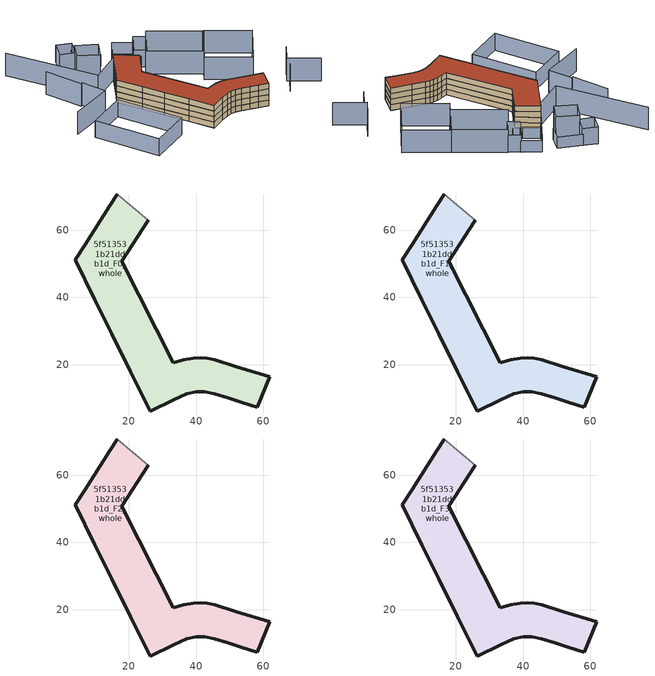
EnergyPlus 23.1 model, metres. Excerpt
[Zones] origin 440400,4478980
5f513531b21ddb1d_F0_whole
 floor ground (EU_floor_Construction): 58.17,7.34 61.94,16.41 52.01,19.4 45.52,21.51 43.39,21.98 41.33,22.05 39.16,21.94 36.33,21.48 33.17,20.55 17.86,50.76 25.78,63.01 16.59,70.78 14.34,67.28 6.84,55.57 4.03,51.18 9.9,39.34 14.93,29.21 20.47,18.03 26.33,6.22 33.36,9.63 37.29,11.29 39.99,11.88 42.59,11.91 45.43,11.36 49.42,10.12 53.4,8.86 z0
 wall outside (EU_wall_Construction): 25.78,63.01 17.86,50.76 33.17,20.55 36.33,21.48 39.16,21.94 41.33,22.05 43.39,21.98 45.52,21.51 52.01,19.4 61.94,16.41 58.17,7.34 53.4,8.86 49.42,10.12 45.43,11.36 42.59,11.91 39.99,11.88 37.29,11.29 33.36,9.63 26.33,6.22 20.47,18.03 14.93,29.21 9.9,39.34 4.03,51.18 6.84,55.57 14.34,67.28 16.59,70.78 z0:3
 wall adiabatic (EU_wall_Construction): 16.59,70.78 25.78,63.01 z0:3
5f513531b21ddb1d_F1_whole
 floor to 5f513531b21ddb1d_F0_whole (EU_floor_Construction): 58.17,7.34 61.94,16.41 52.01,19.4 45.52,21.51 43.39,21.98 41.33,22.05 39.16,21.94 36.33,21.48 33.17,20.55 17.86,50.76 25.78,63.01 16.59,70.78 14.34,67.28 6.84,55.57 4.03,51.18 9.9,39.34 14.93,29.21 20.47,18.03 26.32,6.22 33.36,9.63 37.29,11.29 39.99,11.88 42.59,11.91 45.43,11.36 49.42,10.12 53.4,8.86 z3
 wall outside (EU_wall_Construction): 25.78,63.01 17.86,50.76 33.17,20.55 36.33,21.48 39.16,21.94 41.33,22.05 43.39,21.98 45.52,21.51 52.01,19.4 61.94,16.41 58.17,7.34 53.4,8.86 49.42,10.12 45.43,11.36 42.59,11.91 39.99,11.88 37.29,11.29 33.36,9.63 26.33,6.22 20.47,18.03 14.93,29.21 9.9,39.34 4.03,51.18 6.84,55.57 14.34,67.28 16.59,70.78 z3:6
 wall adiabatic (EU_wall_Construction): 16.59,70.78 25.78,63.01 z3:6
5f513531b21ddb1d_F2_whole
 floor to 5f513531b21ddb1d_F1_whole (EU_floor_Construction): 58.17,7.34 61.94,16.41 52.01,19.4 45.52,21.51 43.39,21.98 41.33,22.05 39.16,21.94 36.33,21.48 33.17,20.55 17.86,50.76 25.78,63.01 16.59,70.78 14.34,67.28 6.84,55.57 4.03,51.18 9.9,39.34 14.93,29.21 20.47,18.03 26.32,6.22 33.36,9.63 37.29,11.29 39.99,11.88 42.59,11.91 45.43,11.36 49.42,10.12 53.4,8.86 z6
 wall outside (EU_wall_Construction): 25.78,63.01 17.86,50.76 33.17,20.55 36.33,21.48 39.16,21.94 41.33,22.05 43.39,21.98 45.52,21.51 52.01,19.4 61.94,16.41 58.17,7.34 53.4,8.86 49.42,10.12 45.43,11.36 42.59,11.91 39.99,11.88 37.29,11.29 33.36,9.63 26.33,6.22 20.47,18.03 14.93,29.21 9.9,39.34 4.03,51.18 6.84,55.57 14.34,67.28 16.59,70.78 z6:9
 wall adiabatic (EU_wall_Construction): 16.59,70.78 25.78,63.01 z6:9
5f513531b21ddb1d_F3_whole
 floor to 5f513531b21ddb1d_F2_whole (EU_floor_Construction): 58.17,7.34 61.94,16.41 52.01,19.4 45.52,21.51 43.39,21.98 41.33,22.05 39.16,21.94 36.33,21.48 33.17,20.55 17.86,50.76 25.78,63.01 16.59,70.78 14.34,67.28 6.84,55.57 4.03,51.18 9.9,39.34 14.93,29.21 20.47,18.03 26.32,6.22 33.36,9.63 37.29,11.29 39.99,11.88 42.59,11.91 45.43,11.36 49.42,10.12 53.4,8.86 z9
 wall outside (EU_wall_Construction): 25.78,63.01 17.86,50.76 33.17,20.55 36.33,21.48 39.16,21.94 41.33,22.05 43.39,21.98 45.52,21.51 52.01,19.4 61.94,16.41 58.17,7.34 53.4,8.86 49.42,10.12 45.43,11.36 42.59,11.91 39.99,11.88 37.29,11.29 33.36,9.63 26.33,6.22 20.47,18.03 14.93,29.21 9.9,39.34 4.03,51.18 6.84,55.57 14.34,67.28 16.59,70.78 z9:12
 wall adiabatic (EU_wall_Construction): 16.59,70.78 25.78,63.01 z9:12
 roof outside (EU_roof_Construction): 25.78,63.01 17.86,50.76 33.17,20.55 36.33,21.48 39.16,21.94 41.33,22.05 43.39,21.98 45.52,21.51 52.01,19.4 61.94,16.41 58.17,7.34 53.4,8.86 49.42,10.12 45.43,11.36 42.59,11.91 39.99,11.88 37.29,11.29 33.36,9.63 26.33,6.22 20.47,18.03 14.93,29.21 9.9,39.34 4.03,51.18 6.84,55.57 14.34,67.28 16.59,70.78 z12
shading: 73.82,11.67 79.31,19.43 / 90.91,11 78.21,20.3 / 78.21,20.3 84.29,28.6 / -17.4,76.5 -10.98,58.48 / -9.99,58.85 -5.77,47 / -5.77,47 -27.22,39.35 / 14.73,68.13 -0.11,60.08 / -0.11,60.08 -22.27,100.95 / 7.03,87.84 16.5,82.28 / 16.5,82.28 11.74,74.17 / 11.74,74.17 2.27,79.73 / 2.27,79.73 7.03,87.84 / 48.33,43.58 62.14,62.94 / 62.14,62.94 80.46,49.87 / 80.46,49.87 66.64,30.51 / 66.64,30.51 48.33,43.58 / 40.99,78.54 62.41,62.74 / 62.41,62.74 51.66,48.17 / 51.66,48.17 30.24,63.97 / 30.24,63.97 40.99,78.54 z0:12; -3.08,41.1 10.73,10.46 / 10.73,10.46 -8.8,1.66 / -8.8,1.66 -22.61,32.3 / -22.61,32.3 -3.08,41.1 / 29.36,72.01 36.2,82.04 / 36.2,82.04 41.1,78.69 / 41.1,78.69 34.26,68.66 / 34.26,68.66 29.36,72.01 / 6.41,86.26 -0.19,89.42 / -0.19,89.42 3.56,97.25 / 3.56,97.25 10.16,94.08 / 10.16,94.08 6.41,86.26 z0:9; 16.15,70.67 21.93,77.9 / 21.93,77.9 32.05,69.83 / 32.05,69.83 26.27,62.59 / 26.27,62.59 16.15,70.67 / 21.34,77.69 28.34,87.64 / 28.34,87.64 36.38,81.98 / 36.38,81.98 29.38,72.04 / 29.38,72.04 21.34,77.69 / 9.87,94.24 20.95,89.25 / 20.95,89.25 17.59,81.79 / 17.59,81.79 6.51,86.79 / 6.51,86.79 9.87,94.24 z0:6
[Building]
EU S2 Campaign: North Axis=0; Terrain=City; Solar Distribution=FullExterior
[Site:Location]
Madrid: Latitude=40.5; Longitude=-3.5; Time Zone=1; Elevation=609
[SizingPeriod:WeatherFileDays]
AnnualSizingPeriod: Begin Month=1; Begin Day of Month=1; End Month=12; End Day of Month=31; Day of Week for Start Day=Monday; Use Weather File Daylight Saving Period=No; Use Weather File Rain and Snow Indicators=No
[MATERIAL]
EU_InternalMass_Material: Roughness=MediumRough; Thickness=0.1; Conductivity=1; Density=1800; Specific Heat=900; Thermal Absorptance=0.9; Solar Absorptance=0.7; Visible Absorptance=0.7
[MATERIAL:NOMASS] Roughness=MediumRough; Thermal Absorptance=0.9; Solar Absorptance=0.7; Visible Absorptance=0.7
Name | Thermal Resistance
EU_wall_NoMass | 1.60022
EU_roof_NoMass | 1.57597
EU_floor_NoMass | 0.470652
[CONSTRUCTION]
EU_wall_Construction: EU_wall_NoMass
EU_roof_Construction: EU_roof_NoMass
EU_floor_Construction: EU_floor_NoMass
EU_InternalMass_Construction: EU_InternalMass_Material
[ZONE] Type=1; Multiplier=1; Ceiling Height=autocalculate; Volume=3173.37; Floor Area=autocalculate; Part of Total Floor Area=Yes
5f513531b21ddb1d_F0_whole; 5f513531b21ddb1d_F1_whole; 5f513531b21ddb1d_F2_whole; 5f513531b21ddb1d_F3_whole
[INTERNALMASS] Construction=EU_InternalMass_Construction; Surface Area=1057.77
Name | Zone or ZoneList
5f513531b21ddb1d_F0_whole_EU_InternalMass | 5f513531b21ddb1d_F0_whole
5f513531b21ddb1d_F1_whole_EU_InternalMass | 5f513531b21ddb1d_F1_whole
5f513531b21ddb1d_F2_whole_EU_InternalMass | 5f513531b21ddb1d_F2_whole
5f513531b21ddb1d_F3_whole_EU_InternalMass | 5f513531b21ddb1d_F3_whole
[OTHEREQUIPMENT] Fuel Type=Electricity; Design Level Calculation Method=Watts/Area; Power per Zone Floor Area=1; Fraction Latent=0; Fraction Radiant=0; Fraction Lost=0; Carbon Dioxide Generation Rate=0; EndUse Subcategory=EU_Step8_InternalGains
Name | Zone or ZoneList or Space or SpaceList | Schedule
EU_Step8_InternalGain_5f513531b21ddb1d_F0_whole_f000 | 5f513531b21ddb1d_F0_whole | EU_Step8_GainSchedule_5f513531b21ddb1d_F0_whole_f000
EU_Step8_InternalGain_5f513531b21ddb1d_F1_whole_f000 | 5f513531b21ddb1d_F1_whole | EU_Step8_GainSchedule_5f513531b21ddb1d_F1_whole_f000
EU_Step8_InternalGain_5f513531b21ddb1d_F2_whole_f000 | 5f513531b21ddb1d_F2_whole | EU_Step8_GainSchedule_5f513531b21ddb1d_F2_whole_f000
EU_Step8_InternalGain_5f513531b21ddb1d_F3_whole_f000 | 5f513531b21ddb1d_F3_whole | EU_Step8_GainSchedule_5f513531b21ddb1d_F3_whole_f000
[ZONEVENTILATION:DESIGNFLOWRATE] Schedule=EU_AlwaysOn; Design Flow Rate Calculation Method=AirChanges/Hour; Air Changes per Hour=0.480704; Ventilation Type=Natural; Fan Pressure Rise=0; Fan Total Efficiency=1; Constant Term Coefficient=1; Temperature Term Coefficient=0; Velocity Term Coefficient=0; Velocity Squared Term Coefficient=0; Minimum Indoor Temperature=-100; Maximum Indoor Temperature=100; Delta Temperature=-100; Minimum Outdoor Temperature=-100; Maximum Outdoor Temperature=100; Maximum Wind Speed=40
Name | Zone or ZoneList or Space or SpaceList
EU_ConstantAir_5f513531b21ddb1d_F0_whole | 5f513531b21ddb1d_F0_whole
EU_ConstantAir_5f513531b21ddb1d_F1_whole | 5f513531b21ddb1d_F1_whole
EU_ConstantAir_5f513531b21ddb1d_F2_whole | 5f513531b21ddb1d_F2_whole
EU_ConstantAir_5f513531b21ddb1d_F3_whole | 5f513531b21ddb1d_F3_whole
[HVACTEMPLATE:THERMOSTAT] Constant Heating Setpoint=20; Constant Cooling Setpoint=50
EU_HeatOnly_5f513531b21ddb1d_F0_whole; EU_HeatOnly_5f513531b21ddb1d_F1_whole; EU_HeatOnly_5f513531b21ddb1d_F2_whole; EU_HeatOnly_5f513531b21ddb1d_F3_whole
[HVACTEMPLATE:ZONE:IDEALLOADSAIRSYSTEM] System Availability Schedule=EU_AlwaysOn; Maximum Heating Supply Air Temperature=50; Minimum Cooling Supply Air Temperature=13; Maximum Heating Supply Air Humidity Ratio=0.0156; Minimum Cooling Supply Air Humidity Ratio=0.0077; Heating Limit=NoLimit; Cooling Limit=NoLimit; Heating Availability Schedule=EU_AlwaysOn; Cooling Availability Schedule=EU_CoolingOff; Dehumidification Control Type=ConstantSensibleHeatRatio; Cooling Sensible Heat Ratio=0.7; Dehumidification Setpoint=60; Humidification Control Type=None; Humidification Setpoint=30; Outdoor Air Method=None; Outdoor Air Flow Rate per Person=0.00944; Outdoor Air Flow Rate per Zone Floor Area=0; Outdoor Air Flow Rate per Zone=0; Demand Controlled Ventilation Type=None; Outdoor Air Economizer Type=NoEconomizer; Heat Recovery Type=None; Sensible Heat Recovery Effectiveness=0.7; Latent Heat Recovery Effectiveness=0.65
Name | Template Thermostat
5f513531b21ddb1d_F0_whole | EU_HeatOnly_5f513531b21ddb1d_F0_whole
5f513531b21ddb1d_F1_whole | EU_HeatOnly_5f513531b21ddb1d_F1_whole
5f513531b21ddb1d_F2_whole | EU_HeatOnly_5f513531b21ddb1d_F2_whole
5f513531b21ddb1d_F3_whole | EU_HeatOnly_5f513531b21ddb1d_F3_whole
[SIZING:ZONE] Zone Cooling Design Supply Air Temperature Input Method=SupplyAirTemperature; Zone Cooling Design Supply Air Temperature=13; Zone Heating Design Supply Air Temperature Input Method=SupplyAirTemperature; Zone Heating Design Supply Air Temperature=50; Zone Cooling Design Supply Air Humidity Ratio=0.008; Zone Heating Design Supply Air Humidity Ratio=0.008; Cooling Design Air Flow Method=DesignDay; Cooling Design Air Flow Rate=0; Cooling Minimum Air Flow per Zone Floor Area=0.000762; Cooling Minimum Air Flow=0; Cooling Minimum Air Flow Fraction=0.2; Heating Design Air Flow Method=DesignDay; Heating Design Air Flow Rate=0; Heating Maximum Air Flow per Zone Floor Area=0.002032; Heating Maximum Air Flow=0.141576; Heating Maximum Air Flow Fraction=0.3; Account for Dedicated Outdoor Air System=No; Dedicated Outdoor Air System Control Strategy=NeutralSupplyAir; Dedicated Outdoor Air Low Setpoint Temperature for Design=autosize; Dedicated Outdoor Air High Setpoint Temperature for Design=autosize; Zone Load Sizing Method=Sensible Load Only No Latent Load; Zone Latent Cooling Design Supply Air Humidity Ratio Input Method=HumidityRatioDifference; Zone Cooling Design Supply Air Humidity Ratio Difference=0.005; Zone Latent Heating Design Supply Air Humidity Ratio Input Method=HumidityRatioDifference; Zone Humidification Design Supply Air Humidity Ratio Difference=0.005
5f513531b21ddb1d_F0_whole; 5f513531b21ddb1d_F1_whole; 5f513531b21ddb1d_F2_whole; 5f513531b21ddb1d_F3_whole
[SCHEDULE:CONSTANT]
Name | Hourly Value
EU_AlwaysOn | 1
EU_CoolingOff | 0
[SCHEDULE:FILE] Column Number=1; Rows to Skip at Top=0; Number of Hours of Data=8760; Column Separator=Comma; Interpolate to Timestep=No; Minutes per Item=60; Adjust Schedule for Daylight Savings=Yes
Name | File
EU_Step8_GainSchedule_5f513531b21ddb1d_F0_whole_f000 | ../../schedules/5f513531b21ddb1d/5f513531b21ddb1d_F0_whole_f000_gain.csv
EU_Step8_GainSchedule_5f513531b21ddb1d_F1_whole_f000 | ../../schedules/5f513531b21ddb1d/5f513531b21ddb1d_F1_whole_f000_gain.csv
EU_Step8_GainSchedule_5f513531b21ddb1d_F2_whole_f000 | ../../schedules/5f513531b21ddb1d/5f513531b21ddb1d_F2_whole_f000_gain.csv
EU_Step8_GainSchedule_5f513531b21ddb1d_F3_whole_f000 | ../../schedules/5f513531b21ddb1d/5f513531b21ddb1d_F3_whole_f000_gain.csv
